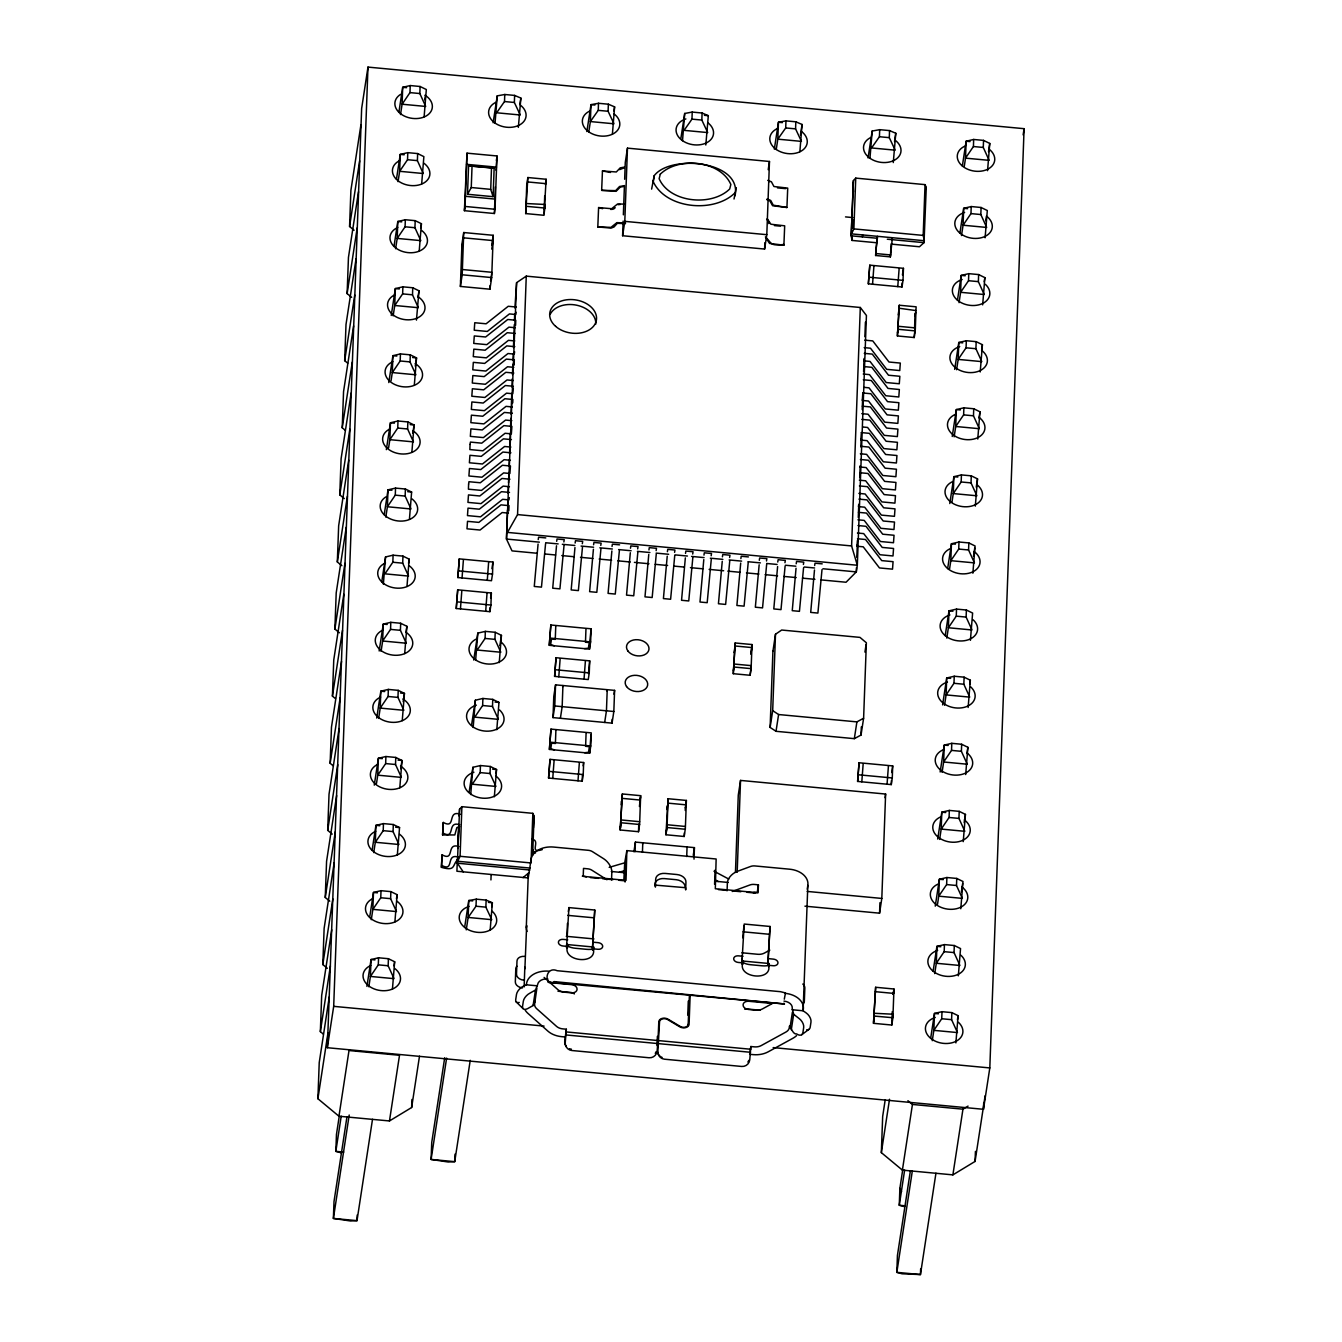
<?xml version="1.0" encoding="UTF-8"?>
<svg xmlns="http://www.w3.org/2000/svg" width="1342" height="1342" viewBox="0 0 1342 1342"><rect width="100%" height="100%" fill="white"/><g stroke="black" fill="none" stroke-linecap="round" stroke-linejoin="round"><path stroke-width="1.5" d="M527.087 931.465A20.415 14.343 2.1 0 1 526.349 928.664L526.651 925.544L524.89 968.807M784.298 999.169L785.473 992.929L780.49 991.688L557.182 970.719C544.919 965.401 542.906 987.595 556.209 981.74M524.135 986.957L524.823 967.129M335.45 698.628L332.43 696.129L333.755 659.979L343.804 594.288M339.392 632.787L334.879 629.046L336.205 592.879L346.253 527.205M341.841 565.703L337.328 561.946L338.654 525.796L348.702 460.121M344.29 498.603L339.778 494.863L341.103 458.712L351.151 393.021M345.246 430.279L342.227 427.779L343.552 391.612L353.6 325.938M347.695 363.179L344.676 360.679L346.001 324.529L356.049 258.855M351.638 297.337L347.125 293.596L348.45 257.446L358.499 191.755M354.087 230.254L349.574 226.496L350.899 190.346L360.948 124.672M419.492 1056.204L411.642 1107.519L389.465 1120.956L338.956 1116.225L317.903 1098.729L319.228 1062.579L329.276 996.888M323.355 1034.128L320.352 1031.629L321.677 995.479L331.726 929.805M327.314 968.303L322.801 964.546L324.127 928.396L334.175 862.705M329.763 901.203L325.25 897.462L326.576 861.312L336.624 795.621M332.212 834.12L327.7 830.362L329.025 794.212L339.073 728.538M333.151 765.779L330.149 763.279L331.474 727.129L341.522 661.438M327.347 1047.716L361.652 108.467L367.976 67.1L1024.097 128.681L989.809 1067.93L983.468 1109.297L327.347 1047.716L333.688 1006.349L367.976 67.1M357.207 1215.013L357.006 1220.65L350.463 1220.985L333.386 1218.435L334.007 1201.526L346.974 1116.729M406.978 586.404L409.176 559.161L402.952 556.108L393.089 555.185L385.557 556.947L383.359 584.189M368.832 986.789L370.409 976.439L378.31 964.848L378.561 957.785L388.425 958.708L394.649 961.761L392.451 989.004M371.281 919.689L372.858 909.356L380.759 897.748L381.011 890.685L390.874 891.625L397.098 894.661L394.9 921.92M373.73 852.606L375.307 842.273L383.208 830.664L383.46 823.602L393.323 824.525L399.547 827.578L397.349 854.82M376.498 783.443L377.756 775.173L385.657 763.581L385.909 756.519L395.773 757.442L401.996 760.495L399.799 787.737M378.629 718.423L380.205 708.09L388.106 696.481L388.358 689.419L398.222 690.358L404.445 693.395L402.248 720.637M381.078 651.34L382.655 641.006L390.556 629.398L390.807 622.336L400.671 623.258L406.894 626.311L404.697 653.554M402.952 556.108L402.701 563.17L408.555 576.07L384.953 573.839L392.837 562.248L393.089 555.185M385.808 517.106L387.402 506.756L395.286 495.148L395.538 488.102L405.401 489.025L411.625 492.061L409.427 519.32M388.576 447.943L389.851 439.673L397.735 428.064L397.987 421.002L407.851 421.925L414.074 424.978L411.877 452.22M391.025 380.86L392.3 372.573L400.184 360.981L400.436 353.919L410.3 354.842L416.523 357.895L414.326 385.137M393.156 315.823L394.749 305.49L402.634 293.881L402.885 286.836L412.749 287.758L418.972 290.795L416.456 320.117M395.605 248.74L397.198 238.406L405.083 226.798L405.334 219.736L415.198 220.658L421.422 223.711L419.224 250.954M398.054 181.656L399.648 171.306L407.532 159.715L407.783 152.653L417.647 153.575L423.871 156.628L421.673 183.871M400.503 114.556L402.097 104.223L409.981 92.615L410.233 85.552L420.096 86.492L426.32 89.528L424.122 116.788M395.538 488.102L388.006 489.847L387.402 506.756L411.004 508.97L405.15 496.087L405.401 489.025M397.987 421.002L390.455 422.764L389.851 439.673L413.453 441.887L407.599 428.987L407.851 421.925M400.436 353.919L392.904 355.68L392.3 372.573L415.903 374.787L410.048 361.904L410.3 354.842M402.885 286.836L395.353 288.58L394.749 305.49L418.352 307.704L412.497 294.821L412.749 287.758M405.334 219.736L397.802 221.497L397.198 238.406L420.801 240.621L414.946 227.721L415.198 220.658M407.783 152.653L400.251 154.414L399.648 171.306L423.25 173.521L417.396 160.637L417.647 153.575M410.233 85.552L402.701 87.314L402.097 104.223L425.699 106.437L419.845 93.537L420.096 86.492M378.561 957.785L371.029 959.547L370.409 976.439L394.028 978.654L388.157 965.77L388.425 958.708M381.011 890.685L373.479 892.447L372.858 909.356L396.477 911.57L390.623 898.67L390.874 891.625M383.46 823.602L375.928 825.364L375.307 842.273L398.926 844.487L393.072 831.587L393.323 824.525M385.909 756.519L378.377 758.28L377.756 775.173L401.375 777.387L395.521 764.504L395.773 757.442M388.358 689.419L380.826 691.18L380.205 708.09L403.825 710.304L397.97 697.404L398.222 690.358M390.807 622.336L383.275 624.097L382.655 641.006L406.274 643.221L400.419 630.321L400.671 623.258M411.642 1107.519L411.927 1099.484M460.39 286.433L461.933 244.177L463.728 232.535L493.235 235.303L491.692 277.576L489.914 289.201L460.39 286.433L462.185 274.791L463.728 232.535M464.399 210.694L466.999 153.156L496.976 155.957L495.03 209.268L465.053 206.45L464.399 210.694L494.393 213.512L494.98 208.966M465.053 206.45L466.999 153.156M458.075 859.165C451.801 865.003 456.263 871.595 441.417 867.335L442.088 854.82C455.173 861.967 445.796 842.105 458.981 846.601M459.719 826.773L456.85 827.595L454.821 834.942L442.592 834.942L443.279 822.445C456.347 829.591 446.97 809.729 460.155 814.208M441.417 867.335L442.088 854.82M442.592 834.942L443.279 822.445M467.519 194.271L468.559 165.838L491.507 167.75L494.141 168.236L493.101 196.67L467.519 194.271L471.26 187.528L472.048 165.922M456.246 608.513L457.706 589.826L491.357 592.996L490.92 605.041L489.897 611.667L456.246 608.513L457.706 589.826M457.84 577.546L459.3 558.876L492.95 562.03L492.514 574.074L491.491 580.717L457.84 577.546L459.3 558.876M457.37 859.065L456.917 871.243L527.842 877.903L527.993 873.843M457.807 846.886L458.561 826.588M457.924 848.446L459.031 824.693M532.657 855.005L534.066 816.121L532.841 813.336L461.9 806.676L459.585 809.125L457.387 863.208L463.342 872.048M530.09 868.073L457.689 861.262L460.088 856.297L461.9 806.676M455.005 1154.137L454.72 1161.652L448.194 1162.004L431.101 1159.438L431.721 1142.528L444.705 1057.731M493.101 196.67L490.719 189.356L491.507 167.75M489.914 289.201L490.048 285.678M518.347 127.389L520.864 98.083L514.623 95.416L504.76 94.494L497.245 95.869L495.047 123.112M494.342 796.779L496.54 769.52L490.316 766.483L480.453 765.544L472.921 767.305L470.723 794.548M496.792 729.679L498.989 702.436L492.766 699.383L482.902 698.461L475.37 700.222L473.172 727.465M499.241 662.596L501.438 635.353L495.215 632.3L485.351 631.377L477.819 633.122L475.622 660.381M494.393 213.512L495.366 186.857M490.316 766.483L490.048 773.529L495.919 786.429L472.3 784.214L480.184 772.606L480.453 765.544M492.766 699.383L492.497 706.446L498.368 719.346L474.749 717.131L482.634 705.523L482.902 698.461M495.215 632.3L494.946 639.362L500.818 652.246L477.198 650.031L485.083 638.44L485.351 631.377M514.623 95.416L514.372 102.478L520.243 114.993L496.641 112.778L504.508 101.539L504.76 94.494M466.244 929.855L468.14 917.442L476.007 906.219L476.276 899.174L486.123 900.096L492.363 902.763L490.165 930.006M489.897 611.667L490.048 607.658M476.276 899.174L468.761 900.549L468.14 917.442L491.759 919.673L485.871 907.158L486.123 900.096M490.937 879.933L491.138 874.649M507.528 509.91L506.471 539.048L512.007 550.891L536.901 553.24M507.679 505.749L507.913 499.509M508.132 493.269L508.366 487.029M508.517 482.852L508.903 472.451M509.121 466.211L509.356 459.97M509.574 453.713L510.346 432.912M510.564 426.655L510.866 418.335M511.034 414.175L511.788 393.357M512.007 387.117L512.325 378.796M512.476 374.636L512.845 364.219M512.996 360.059L513.231 353.818M513.466 347.578L514.288 324.68M514.439 320.52L514.674 314.263M514.909 308.023L516.603 282.659L526.265 276.133L860.306 307.486L866.429 315.487L857.32 565.25L856.297 571.893L846.047 582.243L821.153 579.912M516.603 282.659L506.471 539.048L539.383 542.151M508.819 510.782L509.004 505.632L500.985 504.877L478.859 522.39L467.519 521.333L466.982 528.815L480.05 530.04L502.176 512.527L508.45 513.114M512.745 402.902L512.879 399.48L504.86 398.725L482.734 416.238L471.394 415.181L470.857 422.663L483.925 423.887L506.051 406.358L512.325 406.945M513.298 387.989L512.812 393.743L506.538 393.156L484.395 410.669L471.344 409.444L471.881 401.963L483.204 403.036L505.347 385.523L513.365 386.261M514.137 365.007L514.322 359.857L506.32 359.102L484.177 376.616L472.837 375.559L472.3 383.04L485.368 384.265L507.511 366.752L513.785 367.339M515.58 325.385L515.764 320.235L507.762 319.48L485.619 336.993L474.296 335.936L473.743 343.418L486.81 344.642L508.953 327.129L515.227 327.716M526.836 184.844L527.842 177.53L546.144 179.258L543.996 215.29L525.695 213.579L526.735 184.743M525.695 213.579L527.842 177.53M860.306 307.486L851.6 545.942L857.32 565.25L507.477 532.405L517.559 514.59L526.265 276.133M544.198 209.721L544.701 195.966M545.993 180.952L545.892 183.653L527.591 181.942M526.282 927.523L528.127 878.674L531.08 859.366A20.415 14.343 2.1 0 1 553.541 847.054L588.35 850.308A7.431 5.217 2.1 0 1 592.443 851.65L603.732 858.779A11.139 6.106 51.8 0 1 611.835 872.015L611.549 879.933M532.841 813.336L531.046 862.956L460.088 856.297M532.422 855.173L532.841 849.721M532.975 839.79L533.26 831.889M533.411 827.947L534.066 816.121M535.039 1001.35L533.093 1005.544L527.574 1008.664A7.431 3.741 -45.4 0 1 522.558 1006.332L523.346 1001.166A7.431 3.741 -45.4 0 1 529.939 993.147L535.475 990.027L537.622 984.542A9.277 6.525 2.1 0 1 547.821 978.955M549.264 645.317L550.841 625.003L591.117 628.794L590.631 641.895L589.524 649.109L549.264 645.317L550.841 625.003M548.559 778.041L550.002 759.354L583.669 762.524L583.216 774.569L582.21 781.195L548.559 778.041L550.002 759.354M549.398 749.423L550.975 729.109L591.252 732.883L590.765 745.984L589.658 753.197L549.398 749.423L550.975 729.109M553.005 717.601L553.776 696.464L555.554 684.839L614.602 690.375L613.831 711.495L612.053 723.137L553.005 717.601L554.783 705.959L555.554 684.839M554.598 676.385L556.041 657.714L589.708 660.868L589.255 672.912L588.249 679.555L554.598 676.385L556.041 657.714M566.71 943.543L566.559 947.569L568.924 907.595L594.758 910.027L592.392 950.002M567.012 935.491L567.448 923.413M588.786 131.902L590.363 121.568L598.247 110.346L598.498 103.284L608.362 104.206L614.602 106.874L612.405 134.133M536.884 988.131L534.653 1003.85A9.277 6.525 2.1 0 0 536.666 1008.681L556.544 1026.378A9.277 6.525 2.1 0 0 562.784 1028.878L566.341 1029.213L565.25 1042.482A7.431 7.364 -20.8 0 0 571.893 1050.518L649.008 1057.748A7.431 7.364 -20.8 0 0 657.127 1051.105L658.217 1037.97M625.439 223.678L617.354 223.309L613.982 226.999L611.147 228.09L597.811 226.949L598.599 207.574L611.65 208.715L617.588 203.967L624.282 204.118M623.443 186.538L620.239 187.092L616.095 191.319L601.652 190.346L602.457 170.971L616.313 171.977L620.222 167.851L624.231 167.146M582.21 781.195L582.428 775.173M598.498 103.284L590.983 104.659L590.363 121.568L613.982 123.783L608.094 111.269L608.362 104.206M588.467 673.533L589.708 660.868M589.524 649.109L589.658 645.368M589.809 641.61L591.117 628.794M589.658 753.197L590.966 734.695M592.476 947.989L594.758 910.027M624.667 179.258L625.271 162.516L627.469 148.14L769.469 161.476L766.802 234.682L764.605 249.058L622.604 235.739L623.141 221.095M623.359 214.821L624.433 185.531M622.604 235.739L624.802 221.363L627.469 148.14M612.053 723.137L612.187 719.295M620.189 829.993L622.352 793.961L640.654 795.672L639.597 824.491L638.507 831.705L620.189 829.993L622.352 793.961M621.346 801.275L621.111 804.764M623.845 880.302L624.701 862.822L626.848 850.61L716.142 858.997L715.32 888.739L758.129 892.749L758.415 884.831L754.238 884.445A7.431 5.217 2.1 0 0 749.876 884.982L732.195 891.491M625.053 882.013L625.775 861.832M635.051 851.684L635.403 842.088L694.435 847.624L694.015 859.148M638.507 831.705L638.775 824.173M640.654 795.672L639.413 806.492M642.432 852.371L642.784 842.776L642.583 844.068M705.808 144.986L708.324 115.68L702.084 113.013L692.22 112.074L684.705 113.466L682.508 140.709M657.043 1045.586L657.379 1036.343M657.781 1045.67L658.805 1021.866A5.938 4.211 8.7 0 1 662.109 1018.41A5.938 4.211 8.7 0 1 668.182 1019.249L680.142 1026.378A5.2 3.691 8.7 0 0 685.477 1027.1A5.2 3.691 8.7 0 0 688.345 1024.097M665.917 834.758L668.081 798.725L686.383 800.436L685.326 829.255L667.024 827.544L665.917 834.758L684.219 836.485L685.242 829.171M702.084 113.013L701.832 120.059L707.72 132.573L684.101 130.359L691.969 119.136L692.22 112.074M667.058 806.039L666.84 809.545M667.024 827.544L668.081 798.725M684.219 836.485L684.353 832.879M685.276 807.649L685.259 810.451M686.718 856.532L687.054 846.936M687.775 1015.173L688.278 1001.115M688.144 1025.288L689.419 994.925M690.157 994.992L689.083 1024.164A5.938 4.211 8.7 0 1 685.796 1027.603A5.938 4.211 8.7 0 1 679.706 1026.781L667.746 1019.635A5.2 3.691 8.7 0 0 662.428 1018.913A5.2 3.691 8.7 0 0 659.543 1021.933L657.865 1051.172A7.431 7.364 -20.8 0 0 664.508 1059.207L741.64 1066.454A7.431 7.364 -20.8 0 0 749.759 1059.811L750.849 1046.525L754.405 1046.861A9.277 6.525 2.1 0 0 761.216 1045.586L785.875 1032.065A9.277 6.525 2.1 0 0 789.281 1027.754C789.247 1021.346 792.099 1035.034 796.561 1033.91A7.431 4.294 53.3 0 0 802.902 1032.652L803.69 1027.469A7.431 4.294 53.3 0 0 798.926 1018.393L793.659 1014.267L792.233 1008.446A9.277 6.525 2.1 0 0 783.996 1001.115M714.581 884.294L715.101 870.086M733.286 673.701L735.181 642.969L752.006 644.546L751.117 668.635L750.111 675.278L733.286 673.701L735.181 642.969M727.079 890.786L727.381 882.851A11.139 6.844 -37.7 0 1 737.412 871.327L750.547 866.479A7.431 5.217 2.1 0 1 754.925 865.942L789.717 869.213A20.415 14.343 2.1 0 1 807.834 885.334L803.103 1010.778L806.223 1012.958A7.431 4.294 53.3 0 1 810.987 1022.034L810.199 1027.217A7.431 4.294 53.3 0 1 806.727 1029.733M735.45 872.417L738.268 795.169L740.532 780.423L885.619 794.045L881.811 898.435L879.564 913.181L804.932 906.169M737.177 872.283L740.532 780.423M764.605 249.058L764.823 242.785M750.111 675.278L751.235 665.632L734.409 664.055L733.386 670.681M742.076 957.987L741.841 964.026L744.206 924.051L770.04 926.466L767.976 964.512M742.797 937.84L743.921 925.98M776.246 149.499L777.823 139.165L785.707 127.943L785.959 120.881L795.823 121.803L802.063 124.471L799.866 151.713M765.997 238.037L769.587 243.456L783.896 245.183L784.684 225.808L770.895 224.231L767.305 218.813M766.919 199.74L769.872 200.881L772.623 205.745L786.932 207.49L787.72 188.098L773.948 186.521L771.398 181.774L767.708 180.365M772.908 651.373L775.491 634.246L781.681 630.035L859.954 637.383L866.362 642.768L863.611 718.255L861.027 735.047L854.334 738.654L776.028 731.306L770.123 727.431L772.925 651.021M770.123 727.431L772.69 710.639L775.491 634.246M785.959 120.881L778.444 122.256L777.823 139.165L801.442 141.38L795.571 128.866L795.823 121.803M767.758 964.445L770.04 926.466M890.87 244.076L919.455 246.76L924.017 242.65L926.265 187.41L925.041 184.626L855.743 178.117L853.428 180.566L851.18 235.823L852.069 240.436L876.561 242.734M853.428 180.566L851.18 235.823L877.081 238.255L877.383 236.309M852.069 240.436L852.22 236.276M852.522 227.972L852.824 219.669M887.297 239.212L924.017 242.65L924.319 240.721L851.482 233.877L853.881 228.895L855.743 178.117M893.269 162.583L895.785 133.261L889.545 130.593L879.698 129.671L872.183 131.046L869.968 158.306M856.448 567.716L856.297 571.893L822.931 568.756M856.833 557.316L857.286 544.835M857.437 540.457L856.951 546.228L863.225 546.815L879.463 567.934L892.531 569.159L893.067 561.677L881.744 560.62L865.506 539.501L857.504 538.746M858.276 517.492L858.662 507.36M859.719 477.869L860.172 465.741M860.859 447.003L861.161 438.683M862.218 409.612L862.604 399.128M863.594 371.717L864.047 359.589M864.885 336.691L865.422 322.13M868.341 283.833L869.801 265.162L903.451 268.316L903.015 280.361L901.992 286.987L868.341 283.833L869.801 265.162M889.545 130.593L889.293 137.656L895.181 150.17L871.562 147.956L879.429 136.733L879.698 129.671M892.346 238.054L890.383 256.876L875.621 255.5L876.93 239.899M875.621 255.5L876.108 248.656M857.605 781.43L859.065 762.759L892.715 765.913L892.279 777.957L891.273 784.6L857.605 781.43L859.065 762.759M861.027 735.047L861.329 726.878M890.383 256.876L891.071 245.368M897.395 335.953L899.291 305.238L916.116 306.815L915.244 330.904L914.221 337.547L897.395 335.953L899.291 305.238M873.491 1023.325L875.638 987.276L893.957 989.004L892.9 1017.823L891.793 1025.036L873.491 1023.325L875.638 987.276M901.992 286.987L902.143 282.977M879.564 913.181L879.933 902.73M891.273 784.6L891.407 780.574M985.129 1095.743L975.064 1161.434L952.887 1174.871L902.394 1170.123L881.342 1152.627L882.667 1116.477L885.166 1100.054M914.221 337.547L914.338 334.527M914.556 328.505L915.11 313.458M891.793 1025.036L892.279 1011.6M924.319 240.721L923.195 235.404L925.041 184.626M902.73 1169.738L899.878 1188.358L899.274 1205.25L904.542 1206.71M920.646 1268.928L920.444 1274.564L902.092 1273.793L896.825 1272.35L897.429 1255.441L910.413 1170.643M932.271 1040.687L933.847 1030.354L941.732 1018.746L942 1011.683L951.864 1012.623L958.087 1015.659L955.89 1042.902M934.72 973.604L936.297 963.271L944.181 951.663L944.449 944.6L954.313 945.523L960.537 948.576L958.339 975.819M937.488 904.441L938.746 896.171L946.63 884.579L946.898 877.517L956.762 878.44L962.986 881.493L960.788 908.735M939.618 839.421L941.195 829.088L949.079 817.479L949.348 810.417L959.211 811.356L965.435 814.393L963.237 841.635M942.067 772.338L943.644 761.988L951.528 750.396L951.797 743.334L961.66 744.256L967.884 747.309L965.686 774.552M944.516 705.255L946.093 694.904L953.977 683.296L954.246 676.251L964.11 677.173L970.333 680.226L968.136 707.469M946.798 638.087L948.375 627.754L956.276 616.146L956.527 609.1L966.391 610.023L972.614 613.059L970.417 640.319M949.566 568.941L950.824 560.671L958.725 549.063L958.976 542L968.84 542.923L975.064 545.976L972.866 573.219M952.015 501.841L953.273 493.571L961.174 481.979L961.426 474.917L971.289 475.84L977.513 478.893L975.315 506.135M954.145 436.821L955.722 426.488L963.623 414.879L963.875 407.817L973.738 408.756L979.962 411.793L977.764 439.052M956.594 369.738L958.171 359.404L966.072 347.796L966.324 340.734L976.188 341.656L982.411 344.709L980.214 371.952M959.044 302.655L960.62 292.304L968.521 280.713L968.773 273.651L978.637 274.573L984.86 277.626L982.663 304.869M961.493 235.555L963.07 225.221L970.971 213.613L971.222 206.551L981.086 207.49L987.309 210.526L985.112 237.769M964.261 166.408L965.519 158.138L973.42 146.53L973.671 139.467L983.535 140.39L989.759 143.443L987.561 170.686M956.527 609.1L948.995 610.845L948.375 627.754L971.994 629.968L966.123 617.085L966.391 610.023M958.976 542L951.444 543.762L950.824 560.671L974.443 562.885L968.572 549.985L968.84 542.923M961.426 474.917L953.894 476.678L953.273 493.571L976.892 495.785L971.021 482.902L971.289 475.84M963.875 407.817L956.343 409.578L955.722 426.488L979.341 428.702L973.47 415.802L973.738 408.756M966.324 340.734L958.792 342.495L958.171 359.404L981.79 361.619L975.919 348.719L976.188 341.656M968.773 273.651L961.241 275.412L960.62 292.304L984.24 294.519L978.368 281.635L978.637 274.573M971.222 206.551L963.69 208.312L963.07 225.221L986.689 227.435L980.834 214.535L981.086 207.49M973.671 139.467L966.139 141.229L965.519 158.138L989.138 160.352L983.283 147.452L983.535 140.39M942 1011.683L934.468 1013.445L933.847 1030.354L957.467 1032.568L951.595 1019.668L951.864 1012.623M944.449 944.6L936.917 946.362L936.297 963.271L959.916 965.485L954.045 952.585L954.313 945.523M946.898 877.517L939.366 879.262L938.746 896.171L962.365 898.385L956.494 885.502L956.762 878.44M949.348 810.417L941.816 812.178L941.195 829.088L964.814 831.302L958.943 818.402L959.211 811.356M951.797 743.334L944.265 745.095L943.644 761.988L967.263 764.219L961.392 751.319L961.66 744.256M954.246 676.251L946.714 677.995L946.093 694.904L969.712 697.119L963.841 684.235L964.11 677.173M975.064 1161.434L975.433 1151.386M983.468 1109.297L983.703 1103.023M876.108 248.555L877.584 236.662M566.341 1029.213L564.73 1041.14A7.431 7.364 -20.8 0 0 566.374 1046.525M538.075 544.064L534.267 586.454L541.463 587.142L545.573 543.644M556.511 545.791L552.719 588.199L559.916 588.87L564.026 545.389M574.963 547.519L571.172 589.926L578.368 590.597L582.478 547.117M593.416 549.264L589.624 591.654L596.821 592.325L600.931 548.844M611.868 550.992L608.077 593.382L615.273 594.07L619.383 550.572M630.321 552.719L626.529 595.127L633.726 595.798L637.836 552.3M648.773 554.447L644.982 596.855L652.162 597.525L656.272 554.045M667.226 556.175L663.418 598.582L670.614 599.253L674.724 555.773M685.343 557.886L681.551 600.277L688.748 600.964L692.841 557.467M703.795 559.614L699.987 602.021L707.184 602.692L711.294 559.211M722.248 561.342L718.44 603.749L725.636 604.42L729.746 560.939M740.7 563.07L736.892 605.477L744.089 606.148L748.199 562.667M759.153 564.814L755.345 607.205L762.541 607.892L766.651 564.395M777.605 566.542L773.797 608.933L780.994 609.62L785.104 566.123M796.041 568.27L792.25 610.677L799.446 611.348L803.556 567.867M814.493 569.998L810.702 612.405L817.899 613.076L822.009 569.595M567.448 947.905L567.817 944.617L593.65 947.049L593.768 948.039A7.431 1.963 6.3 0 1 586.605 949.331L575.533 948.291A7.431 1.963 6.3 0 1 567.934 945.607L567.817 944.617M593.281 950.337L593.65 947.049M742.747 964.361L743.099 961.073L768.932 963.489L769.05 964.479A7.431 1.963 6.3 0 1 761.887 965.787L750.832 964.747A7.431 1.963 6.3 0 1 743.216 962.063L743.099 961.073M768.563 966.777L768.932 963.489M349.574 226.496L359.639 160.822M347.125 293.596L357.19 227.905M344.676 360.679L354.741 295.005M342.227 427.779L352.292 362.088M339.778 494.863L349.843 429.172M398.91 112.141L402.701 87.314L406.643 87.683M337.328 561.946L347.393 496.272M396.46 179.224L400.251 154.414L404.194 154.783M334.879 629.046L344.928 563.355M394.011 246.324L397.802 221.497L401.744 221.866M332.43 696.129L342.478 630.438M391.243 315.471L395.353 288.58L399.295 288.949M424.743 99.878L425.38 95.735M330.149 763.279L340.197 697.605M388.794 382.571L392.904 355.68L396.846 356.049M327.7 830.362L337.748 764.688M386.345 449.654L390.455 422.764L394.397 423.133M420.801 227.855L421.422 223.711M325.25 897.462L335.299 831.772M384.215 514.674L388.006 489.847L391.948 490.216M418.033 297.001L418.972 290.795M322.801 964.546L332.85 898.872M381.765 581.757L385.557 556.947M415.265 366.165L416.523 357.895L412.598 357.526M320.352 1031.629L330.4 965.955M379.165 650.987L383.275 624.097L387.217 624.466M412.816 433.248L414.074 424.978L410.149 424.609M317.903 1098.729L327.951 1033.038M376.716 718.071L380.826 691.18L384.768 691.549M466.53 164.328L496.506 167.129M374.267 785.154L378.377 758.28L382.319 758.649M408.538 563.288L409.176 559.161M465.355 196.301L495.349 199.119M464.533 209.268L465.003 206.165M461.749 249.461L463.527 237.819L493.051 240.587L491.742 249.126M372.137 850.174L375.928 825.364L379.87 825.733M405.938 632.518L406.894 626.311M460.591 281.149L462.369 269.524L491.893 272.292M338.956 1116.225L349.004 1050.534L399.513 1055.282L389.465 1120.956M339.308 1115.823L336.456 1134.443L335.835 1151.352L341.103 1152.795M369.687 917.274L373.479 892.447L377.421 892.816M403.187 701.665L404.445 693.395L400.503 693.026M341.22 1116.192L335.835 1151.352L343.703 1152.09M493.135 122.759L497.245 95.869M366.92 986.42L371.029 959.547L374.972 959.916M400.738 768.765L401.996 760.495L398.054 760.126M349.205 1115.017L333.386 1218.435L357.006 1220.65L372.506 1119.312M496.976 155.957L496.037 170.233M496.389 160.386L496.875 157.282M491.759 244.999L493.235 235.303M490.585 280.814L491.692 273.583M396.46 898.804L397.098 894.661M519.924 104.29L520.864 98.083M394.011 965.888L394.649 961.761M463.393 560.017L462.051 577.949M461.799 590.966L460.457 608.899M526.802 203.565L545.221 204.47L544.147 213.596M516.066 312.183L515.714 314.514L509.44 313.911L487.297 331.44L474.229 330.216L474.766 322.734L486.106 323.791L508.249 306.278L516.251 307.033M514.623 351.805L514.254 354.12L507.981 353.533L485.854 371.063L472.787 369.822L473.323 362.357L484.663 363.414L506.79 345.9L514.808 346.655M545.422 184.693L546.144 179.258M473.709 660.012L477.819 633.122M488.622 562.382L487.28 580.314M487.029 593.332L485.687 611.281M491.927 568.673L492.95 562.03M490.602 597.962L491.357 592.996M471.579 725.032L475.37 700.222M459.585 809.125L459.115 816.053L459.417 814.124M509.289 497.58L508.937 499.895L502.663 499.308L480.52 516.821L467.469 515.596L468.006 508.132L479.329 509.188L501.472 491.675L509.49 492.43M457.84 857.068L457.387 863.208L529.805 870.002M469.13 792.132L472.921 767.305M499.861 645.687L501.438 635.353M464.634 927.439L468.761 900.549L472.686 900.918M586.873 131.55L590.983 104.659L594.925 105.028M446.618 1058.1L431.101 1159.438L454.72 1161.652L470.237 1060.314M495.903 773.663L496.54 769.52L492.598 769.151M538.226 539.568L538.595 537.236L545.775 537.924M602.457 170.971L610.476 172.464M598.599 207.574L602.558 208.664M491.742 906.89L492.363 902.763L488.438 902.394M601.652 190.346L615.643 190.631L619.551 186.504L623.56 185.8M613.965 111.017L614.602 106.874M597.811 226.949L610.962 227.368L616.901 222.638L625.54 222.957M556.678 541.296L557.031 538.981L564.227 539.652L563.875 541.983M555.756 626.278L555.269 639.379L551.495 639.027L550.639 644.646L554.296 645.804M575.131 543.04L575.483 540.709L582.68 541.38L582.327 543.711M560.134 658.838L558.792 676.787M555.89 730.383L555.403 743.485L551.629 743.133L550.774 748.735L554.431 749.893M562.734 686.819L562.935 685.527L562.164 706.647L560.386 718.289M554.095 760.495L552.753 778.427M519.253 1002.457A7.431 3.741 -45.4 0 1 515.714 999.572L516.502 994.405A7.431 3.741 -45.4 0 1 523.095 986.387L526.349 984.81L526.55 983.501A20.415 14.343 2.1 0 1 549.012 971.189M593.583 544.768L593.936 542.436L601.132 543.107L600.78 545.439M651.625 189.121L654.208 175.701C670.312 154.095 742.579 160.738 735.03 195.815M653.269 181.841L654.208 175.701M585.951 629.113L585.481 642.214L589.255 642.566L588.4 648.186L584.491 648.639M585.38 661.22L584.038 679.153M533.093 1005.544L535.475 990.027M612.036 546.496L612.388 544.164L619.585 544.852M579.341 762.86L577.999 780.809M586.085 733.218L585.615 746.32L589.39 746.672L588.534 752.275L584.626 752.728M583.149 765.829L583.669 762.524M680.914 138.276L684.705 113.466M568.337 911.47L568.924 907.595M607.02 690.979L607.221 689.687L606.45 710.807L604.672 722.449M630.488 548.224L630.841 545.909L638.037 546.58L637.685 548.912M613.999 694.25L614.602 690.375M648.941 549.968L649.293 547.637L656.49 548.308L656.137 550.639M622.101 798.356L640.402 800.084M620.323 826.387L620.356 828.282L621.212 822.68M621.312 819.979L639.614 821.69M667.393 551.696L667.746 549.364L674.942 550.035L674.59 552.367M639.648 802.986L640.503 797.366M633.91 851.784L635.403 842.088M734.024 199.002L736.272 187.628M685.51 553.39L685.863 551.059L693.059 551.747L692.707 554.061M703.963 555.118L704.315 552.803L711.512 553.474L711.159 555.806M667.83 803.12L686.131 804.848M666.051 831.151L666.068 833.063L666.94 827.444M667.024 824.743L685.343 826.454M768.211 169.679L769.469 161.476M774.334 149.147L778.444 122.256L782.386 122.625M722.415 556.863L722.768 554.531L729.964 555.202L729.612 557.534M685.359 807.75L686.383 800.436M786.932 207.49L773.26 205.175L770.711 200.444L767.037 199.019M800.486 134.821L802.063 124.471M783.896 245.183L783.996 244.462C769.1 246.19 772.204 243.053 765.376 236.98M693.26 855.374L694.435 847.624M740.868 558.591L741.22 556.259L748.417 556.93M734.057 652.615L735.064 645.988L751.889 647.565L750.883 654.191L752.006 644.546M759.304 560.319L759.673 557.987L766.869 558.658L766.5 560.99M777.756 562.046L778.125 559.715L785.322 560.402L784.953 562.717M796.209 563.774L796.561 561.459L803.757 562.13L803.405 564.462M776.028 731.306L778.595 714.531L772.69 710.639M868.056 157.937L872.183 131.046M758.415 884.831L757.223 892.581L755.378 892.413A3.707 2.6 2.1 0 0 753.197 892.682M862.319 236.863L862.621 234.917M814.661 565.519L815.013 563.187L822.21 563.858M750.849 1046.525L749.658 1054.292L753.214 1054.627A20.415 14.343 2.1 0 0 768.211 1051.809L792.87 1038.289A20.415 14.343 2.1 0 0 796.544 1035.638M873.894 266.286L872.552 284.236M894.527 141.547L895.785 133.261M864.08 358.499L863.728 360.83L870.002 361.417L886.223 382.537L899.291 383.762L899.845 376.28L888.505 375.223L872.283 354.103L864.265 353.349M858.763 504.273L858.41 506.605L864.684 507.192L880.906 528.312L893.973 529.536L894.51 522.055L883.187 520.998L866.966 499.878L858.947 499.123M899.123 268.652L897.781 286.601M807.247 889.209L807.834 885.334M902.428 274.942L903.451 268.316M898.167 314.884L899.19 308.241L915.898 310.572M790.035 1027.637L792.417 1012.12M897.513 332.95L898.519 326.307L915.345 327.901L914.456 333.789M791.294 1029.784L793.659 1014.267M925.963 189.339L926.265 187.41M914.992 316.46L915.63 312.283M864.936 652.095L866.076 644.63M854.334 738.654L856.901 721.879L863.611 718.255M863.158 763.9L861.816 781.832M962.348 166.039L966.139 141.229L970.081 141.598M959.899 233.139L963.69 208.312L967.632 208.681M957.45 300.222L961.241 275.412L965.183 275.781M888.404 766.265L887.062 784.198M885.066 797.735L885.619 794.045M891.709 772.556L892.715 765.913M954.682 369.385L958.792 342.495L962.734 342.864M988.5 151.713L989.759 143.443M952.233 436.469L956.343 409.578L960.285 409.947M985.733 220.876L986.353 216.733M949.784 503.552L953.894 476.678L957.836 477.047M875.387 991.688L893.688 993.399L893.789 990.698L893.218 994.439M984.223 281.753L984.86 277.626M874.598 1013.294L893.034 1014.216L892.799 1017.722L874.598 1016.095M873.642 1021.614L874.498 1016.011M947.653 568.589L951.444 543.762L955.387 544.131M981.774 348.853L982.411 344.709M945.204 635.672L948.995 610.845L952.937 611.214M979.006 417.999L979.962 411.793M1023.141 134.888L1024.097 128.681M893.118 994.405L893.957 989.004M942.604 704.885L946.714 677.995L950.656 678.364M976.255 487.163L977.513 478.893M881.342 1152.627L889.511 1099.266M940.155 771.986L944.265 745.095L948.207 745.464M973.487 556.326L974.745 548.039M937.706 839.069L941.816 812.178L945.758 812.547M935.257 906.152L939.366 879.262L943.309 879.631M969.696 684.353L970.333 680.226M902.394 1170.123L912.443 1104.449L907.93 1100.692M933.126 971.172L936.917 946.362L940.859 946.731M966.928 753.516L967.884 747.309M904.642 1170.09L899.274 1205.25L905.179 1205.804M930.677 1038.272L934.468 1013.445L938.41 1013.814M964.16 822.663L965.435 814.393M912.325 1170.996L896.825 1272.35L920.444 1274.564L935.944 1173.21M961.392 891.826L962.667 883.556M957.45 1019.803L958.087 1015.659M952.887 1174.871L962.952 1109.18L968.068 1106.093M655.164 885.099L685.561 887.699L685.661 889.931L685.947 881.996A9.277 6.593 8.7 0 0 676.955 874.531L665.146 873.424A9.277 6.593 8.7 0 0 655.684 879.161L655.399 887.079L655.299 884.864M619.585 169.629L624.131 167.867M615.206 207.691L613.881 208.882M734.963 192.862C713.978 213.563 665.162 209.016 652.883 180.935M523.061 877.651L528.933 872.686M801.761 1034.699L809.058 1029.28M769.805 950.119L764.537 953.005A9.277 6.525 2.1 0 1 757.727 954.279L741.891 952.786M773.126 1003.078L762.558 1008.865A9.277 6.525 2.1 0 1 755.747 1010.14L748.5 1009.469A5.569 3.959 8.7 0 1 743.116 1004.99L743.116 1004.722A5.569 3.959 8.7 0 1 748.802 1001.283L771.751 1003.43M609.184 867.368L624.701 862.822M619.316 872.233L624.416 870.757M618.041 204.655L620.272 204.47M612.908 209.251L610.677 209.436M459.769 824.776C446.467 820.398 456.012 840.142 442.894 833.013M458.595 857.169C445.208 852.841 454.871 872.501 441.703 865.389M704.399 115.311L708.324 115.68M409.981 92.615L419.845 93.537M504.508 101.539L514.372 102.478M598.247 110.346L608.094 111.269M691.969 119.136L701.832 120.059M785.707 127.943L795.571 128.866M879.429 136.733L889.293 137.656M973.42 146.53L983.283 147.452M777.454 187.88L785.59 188.635M407.532 159.715L417.396 160.637M468.559 165.838L494.141 168.236M970.971 213.613L980.834 214.535M845.527 216.901L852.891 217.589M471.26 187.528L490.719 189.356M853.881 228.895L923.195 235.404M774.418 225.59L780.507 226.161M526.785 206.366L545.104 208.077M624.802 221.363L766.802 234.682M875.923 253.554L890.685 254.946M405.083 226.798L414.946 227.721M968.521 280.713L978.368 281.635M869.348 277.207L903.015 280.361M462.185 274.791L491.692 277.576M898.419 329.327L915.244 330.904M402.634 293.881L412.497 294.821M966.072 347.796L975.919 348.719M864.751 340.147L872.753 340.902L888.991 362.021L900.314 363.078L899.777 370.56L886.71 369.335L870.488 348.215L864.214 347.628M515.294 333.437L507.276 332.699L485.133 350.212L473.81 349.138L473.273 356.62L486.324 357.844L508.467 340.331L514.741 340.918M863.795 366.567L871.797 367.305L888.018 388.425L899.358 389.499L898.804 396.98L885.754 395.739L869.515 374.636L863.242 374.032M863.309 379.769L871.31 380.524L887.548 401.644L898.872 402.701L898.335 410.182L885.267 408.958L869.029 387.838L864.332 387.385M400.184 360.981L410.048 361.904M963.623 414.879L973.47 415.802M513.835 373.059L505.833 372.304L483.69 389.834L472.367 388.761L471.814 396.242L484.881 397.467L507.024 379.954L513.298 380.541M862.336 406.173L870.354 406.928L886.576 428.048L897.915 429.121L897.362 436.586L884.294 435.362L868.073 414.242L861.799 413.655M861.866 419.392L869.868 420.147L886.106 441.25L897.429 442.323L896.875 449.805L883.824 448.58L867.586 427.461L862.889 427.008M512.376 413.185L504.374 412.43L482.231 429.943L470.891 428.886L470.354 436.368L483.422 437.593L505.565 420.08L511.839 420.667M860.876 446.299L868.878 447.054L885.116 468.173L896.439 469.23L895.902 476.712L882.835 475.487L866.613 454.368L860.339 453.781M860.39 459.501L868.408 460.256L884.63 481.375L895.953 482.449L895.416 489.914L882.348 488.689L866.127 467.57L859.853 466.982M397.735 428.064L407.599 428.987M511.419 439.589L503.401 438.851L481.258 456.364L469.935 455.307L469.398 462.772L482.449 463.997L504.592 446.483L510.866 447.071M961.174 481.979L971.021 482.902M859.92 472.72L867.922 473.474L884.143 494.577L895.483 495.651L894.929 503.133L881.879 501.908L865.64 480.788L859.366 480.201M510.933 452.808L502.915 452.053L480.772 469.566L469.448 468.509L468.912 475.991L481.963 477.215L504.106 459.685L510.379 460.289M859.434 485.921L867.435 486.676L883.673 507.796L894.997 508.853L894.46 516.335L881.392 515.11L865.154 493.99L858.88 493.403M509.96 479.211L501.958 478.457L479.815 495.986L468.492 494.913L467.939 502.394L481.006 503.619L503.149 486.106L509.423 486.693M858.461 512.342L866.479 513.08L882.701 534.2L894.04 535.273L893.487 542.738L880.419 541.514L864.198 520.394L857.924 519.807M857.991 525.544L865.993 526.299L882.214 547.419L893.554 548.475L893 555.957L879.949 554.732L863.711 533.613L857.437 533.026M407.7 491.692L411.625 492.061M395.286 495.148L405.15 496.087M958.725 549.063L968.572 549.985M517.559 514.59L851.6 545.942M545.64 542.738L558.155 543.913M562.315 544.298L574.829 545.473M581.086 546.06L593.6 547.234M599.84 547.821L612.355 548.995M618.612 549.583L631.126 550.757M637.383 551.344L649.88 552.518M656.137 553.105L668.652 554.28M674.909 554.867L687.423 556.041M691.583 556.427L704.097 557.601M710.354 558.188L722.868 559.362M729.109 559.95L741.623 561.124M747.88 561.711L760.394 562.885M766.651 563.472L777.068 564.445M785.405 565.234L795.84 566.207M804.177 566.995L814.594 567.968M545.204 554.011L555.571 554.984M561.795 555.571L574.259 556.745M580.482 557.316L592.929 558.49M599.153 559.077L611.6 560.235M617.823 560.822L630.27 561.996M634.414 562.382L648.941 563.741M655.164 564.328L667.611 565.502M673.835 566.089L684.219 567.062M690.442 567.649L702.889 568.807M709.113 569.394L723.64 570.753M727.783 571.138L740.23 572.313M746.454 572.9L758.901 574.074M765.125 574.644L777.572 575.819M783.795 576.406L796.242 577.58M802.466 578.15L814.929 579.325M392.837 562.248L402.701 563.17M956.276 616.146L966.123 617.085M458.847 570.92L492.514 574.074M457.253 601.87L490.92 605.041M550.371 638.104L590.631 641.895M390.556 629.398L400.419 630.321M485.083 638.44L494.946 639.362M953.977 683.296L963.841 684.235M734.292 667.058L751.117 668.635M555.605 669.759L589.255 672.912M778.595 714.531L856.901 721.879M554.783 705.959L613.831 711.495M495.047 702.067L498.989 702.436M388.106 696.481L397.97 697.404M482.634 705.523L492.497 706.446M951.528 750.396L961.392 751.319M550.505 742.21L590.765 745.984M858.628 774.804L892.279 777.957M549.566 771.398L583.216 774.569M385.657 763.581L395.521 764.504M480.184 772.606L490.048 773.529M949.079 817.479L958.943 818.402M621.296 822.78L639.597 824.491M395.605 827.209L399.547 827.578M383.208 830.664L393.072 831.587M946.63 884.579L956.494 885.502M542.269 849.62C527.859 854.25 541.732 840.176 531.7 839.236M611.315 871.495L624.114 872.686M715.018 881.224L728.22 882.466M807.196 891.423L881.811 898.435M582.311 876.175L584.156 876.343A3.707 2.6 2.1 0 1 586.202 877.014M590.43 877.601L598.582 878.356M602.659 878.742L612.858 879.698M618.964 880.268L625.087 880.838M718.456 889.612L726.609 890.367M732.732 890.954L740.885 891.709M747.008 892.279L755.16 893.051M476.007 906.219L485.871 907.158M380.759 897.748L390.623 898.67M567.733 915.361L593.567 917.777M743.032 931.801L768.849 934.233M944.181 951.663L954.045 952.585M566.257 936.313L593.952 938.914M567.75 939.819L563.137 939.383A4.647 3.288 8.7 0 0 558.406 942.252A4.647 3.288 8.7 0 0 562.902 945.993L567.515 946.429C562.181 961.577 597.24 965.267 593.349 948.844L597.962 949.28A4.647 3.288 8.7 0 0 602.692 946.412A4.647 3.288 8.7 0 0 598.197 942.671L593.583 942.252M743.032 956.276L738.419 955.839A4.647 3.288 8.7 0 0 733.688 958.708A4.647 3.288 8.7 0 0 738.184 962.432L742.797 962.868C737.463 978.016 772.522 981.723 768.63 965.301L773.244 965.737A4.647 3.288 8.7 0 0 777.974 962.868A4.647 3.288 8.7 0 0 773.478 959.127L768.865 958.691M378.31 964.848L388.157 965.77M554.011 981.589L784.5 1003.967L547.872 982.092M941.732 1018.746L951.595 1019.668M548.727 982.512L571.675 984.659A5.569 3.959 8.7 0 1 577.06 989.138L577.043 989.406A5.569 3.959 8.7 0 1 571.373 992.845L564.126 992.157A9.277 6.525 2.1 0 1 557.886 989.658L544.114 977.412M526.349 984.81L537.421 985.833M792.048 1009.738L803.103 1010.778M557.97 991.235L570.484 992.409A5.569 3.959 8.7 0 1 574.359 993.936M760.126 1010.207L747.611 1009.033A5.569 3.959 8.7 0 0 744.827 1009.301M333.688 1006.349L544.064 1026.093M773.177 1047.599L989.809 1067.93M566.207 1031.931L658.083 1040.553M658.821 1040.62L750.715 1049.243M565.972 1034.95L657.865 1043.573M658.603 1043.64L750.497 1052.279M565.15 1036.963L561.593 1036.645A20.415 14.343 2.1 0 1 547.888 1031.126L527.993 1013.428A20.415 14.343 2.1 0 1 525.225 1010.174M912.443 1104.449L962.952 1109.18M768.714 181.287L769.721 181.673M532.271 850.123L535.492 852.975M714.011 871.21L728.756 879.044M715.219 879.933L718.205 881.526M606.97 879.748L591.772 870.136A7.431 5.217 2.1 0 0 587.679 868.811L583.502 868.408L583.216 876.343L626.026 880.352L626.848 850.61M766.668 219.383L768.11 220.591M516.1 1001.786L522.944 1008.547M899.878 1188.358L901.539 1191.646M768.832 223.594L768.429 221.329M783.963 1003.162L784.047 1004.252M853.126 182.512L853.445 192.007M394.665 968.404A18.855 13.386 8.7 0 1 394.565 987.997A18.855 13.386 8.7 0 1 367.289 984.659A18.855 13.386 8.7 0 1 370.795 965.468M397.115 901.304A18.855 13.386 8.7 0 1 397.014 920.914A18.855 13.386 8.7 0 1 369.738 917.576A18.855 13.386 8.7 0 1 373.244 898.385M399.564 834.221A18.855 13.386 8.7 0 1 399.463 853.831A18.855 13.386 8.7 0 1 372.187 850.492A18.855 13.386 8.7 0 1 375.693 831.285M400.503 766.097A18.855 13.386 8.7 0 1 402.852 786.144A18.855 13.386 8.7 0 1 375.072 783.795A18.855 13.386 8.7 0 1 378.142 764.202M402.952 698.997A18.855 13.386 8.7 0 1 405.301 719.044A18.855 13.386 8.7 0 1 377.521 716.695A18.855 13.386 8.7 0 1 380.591 697.119M406.911 632.954A18.855 13.386 8.7 0 1 406.811 652.564A18.855 13.386 8.7 0 1 379.534 649.226A18.855 13.386 8.7 0 1 383.04 630.019M409.36 565.854A18.855 13.386 8.7 0 1 409.26 585.464A18.855 13.386 8.7 0 1 381.984 582.126A18.855 13.386 8.7 0 1 385.49 562.935M411.809 498.771A18.855 13.386 8.7 0 1 412.313 518.012A18.855 13.386 8.7 0 1 385.557 516.016A18.855 13.386 8.7 0 1 386.01 496.842M412.749 430.648A18.855 13.386 8.7 0 1 415.097 450.694A18.855 13.386 8.7 0 1 387.318 448.345A18.855 13.386 8.7 0 1 390.388 428.752M415.198 363.565A18.855 13.386 8.7 0 1 417.547 383.594A18.855 13.386 8.7 0 1 389.767 381.262A18.855 13.386 8.7 0 1 392.837 361.669M417.647 296.465A18.855 13.386 8.7 0 1 419.996 316.511A18.855 13.386 8.7 0 1 392.216 314.162A18.855 13.386 8.7 0 1 395.286 294.586M421.606 230.421A18.855 13.386 8.7 0 1 421.505 250.031A18.855 13.386 8.7 0 1 394.229 246.676A18.855 13.386 8.7 0 1 397.735 227.486M424.055 163.321A18.855 13.386 8.7 0 1 423.955 182.931A18.855 13.386 8.7 0 1 396.678 179.593A18.855 13.386 8.7 0 1 400.184 160.403M424.995 95.198A18.855 13.386 8.7 0 1 427.897 114.842A18.855 13.386 8.7 0 1 400.721 113.852A18.855 13.386 8.7 0 1 400.704 94.309M958.44 1022.319A18.855 13.386 8.7 0 1 955.303 1041.644A18.855 13.386 8.7 0 1 928.345 1036.024A18.855 13.386 8.7 0 1 935.206 1017.488M960.889 955.236A18.855 13.386 8.7 0 1 957.752 974.56A18.855 13.386 8.7 0 1 930.794 968.924A18.855 13.386 8.7 0 1 937.655 950.388M961.946 886.995A18.855 13.386 8.7 0 1 961.845 906.605A18.855 13.386 8.7 0 1 934.586 903.267A18.855 13.386 8.7 0 1 938.075 884.076M964.395 819.912A18.855 13.386 8.7 0 1 964.294 839.522A18.855 13.386 8.7 0 1 937.035 836.167A18.855 13.386 8.7 0 1 940.524 816.976M966.844 752.812A18.855 13.386 8.7 0 1 966.743 772.422A18.855 13.386 8.7 0 1 939.484 769.083A18.855 13.386 8.7 0 1 942.973 749.893M970.685 686.869A18.855 13.386 8.7 0 1 967.548 706.194A18.855 13.386 8.7 0 1 940.591 700.574A18.855 13.386 8.7 0 1 947.469 682.038M973.135 619.786A18.855 13.386 8.7 0 1 969.998 639.111A18.855 13.386 8.7 0 1 943.04 633.491A18.855 13.386 8.7 0 1 949.918 614.938M974.208 551.545A18.855 13.386 8.7 0 1 974.091 571.155A18.855 13.386 8.7 0 1 946.831 567.817A18.855 13.386 8.7 0 1 950.321 548.626M976.657 484.462A18.855 13.386 8.7 0 1 976.54 504.072A18.855 13.386 8.7 0 1 949.28 500.734A18.855 13.386 8.7 0 1 952.77 481.543M979.106 417.379A18.855 13.386 8.7 0 1 978.989 436.989A18.855 13.386 8.7 0 1 951.73 433.634A18.855 13.386 8.7 0 1 955.219 414.443M981.556 350.279A18.855 13.386 8.7 0 1 980.851 370.224A18.855 13.386 8.7 0 1 953.206 365.561A18.855 13.386 8.7 0 1 959.715 346.588M985.38 284.336A18.855 13.386 8.7 0 1 982.243 303.661A18.855 13.386 8.7 0 1 955.286 298.041A18.855 13.386 8.7 0 1 962.164 279.505M986.454 216.096A18.855 13.386 8.7 0 1 985.749 236.058A18.855 13.386 8.7 0 1 958.104 231.378A18.855 13.386 8.7 0 1 964.613 212.405M988.903 149.012A18.855 13.386 8.7 0 1 988.802 168.622A18.855 13.386 8.7 0 1 961.526 165.284A18.855 13.386 8.7 0 1 965.015 146.093M520.243 105.028A18.855 13.386 8.7 0 1 520.142 124.638A18.855 13.386 8.7 0 1 492.866 121.3A18.855 13.386 8.7 0 1 496.355 102.109M613.965 113.835A18.855 13.386 8.7 0 1 613.864 133.445A18.855 13.386 8.7 0 1 586.605 130.09A18.855 13.386 8.7 0 1 590.094 110.9M707.704 122.625A18.855 13.386 8.7 0 1 706.999 142.571A18.855 13.386 8.7 0 1 679.354 137.907A18.855 13.386 8.7 0 1 685.863 118.935M801.426 131.415A18.855 13.386 8.7 0 1 801.325 151.025A18.855 13.386 8.7 0 1 774.066 147.687A18.855 13.386 8.7 0 1 777.555 128.496M895.164 140.222A18.855 13.386 8.7 0 1 895.064 159.832A18.855 13.386 8.7 0 1 867.788 156.494A18.855 13.386 8.7 0 1 871.277 137.287M495.752 775.928A18.855 13.386 8.7 0 1 495.047 795.873A18.855 13.386 8.7 0 1 467.402 791.193A18.855 13.386 8.7 0 1 473.911 772.237M499.576 709.985A18.855 13.386 8.7 0 1 496.456 729.31A18.855 13.386 8.7 0 1 469.482 723.673A18.855 13.386 8.7 0 1 476.36 705.137M500.65 641.744A18.855 13.386 8.7 0 1 500.549 661.354A18.855 13.386 8.7 0 1 473.273 658.016A18.855 13.386 8.7 0 1 476.762 638.826M492.229 911.252A18.855 13.386 8.7 0 1 489.092 930.576A18.855 13.386 8.7 0 1 462.134 924.957A18.855 13.386 8.7 0 1 469.012 906.404M550.103 314.464A23.569 16.725 8.7 0 1 576.741 305.221A23.569 16.725 8.7 0 1 595.747 324.143M785.187 993.348A20.415 14.343 2.1 0 1 803.304 1009.486M802.801 984.055A7.431 5.267 8.7 0 1 804.831 987.98L804.344 1001.199A7.431 5.267 8.7 0 1 803.254 1003.732M524.571 956.376A7.431 5.267 8.7 0 0 516.989 960.973L516.502 974.175A7.431 5.267 8.7 0 0 523.699 980.163M516.888 966.19A7.431 5.267 8.7 0 0 515.798 968.723L515.328 981.941A7.431 5.267 8.7 0 0 522.508 987.913M656.171 1051.625A7.431 7.364 -20.8 0 1 655.265 1053.336M748.802 1060.331A7.431 7.364 -20.8 0 1 747.88 1062.025M662.109 1057.429A7.431 7.364 -20.8 0 1 657.412 1051.742M571.373 1049.159A7.431 7.364 -20.8 0 1 569.494 1048.739M654.896 884.328A9.277 6.593 8.7 0 1 664.357 878.591L676.167 879.698A9.277 6.593 8.7 0 1 685.158 887.179M468.61 484.043L468.425 489.193L481.493 490.417L503.636 472.904L509.91 473.491L510.446 466.01L502.445 465.255L480.302 482.768L468.962 481.711L468.61 484.043M470.052 444.42L469.868 449.57L482.935 450.795L505.078 433.281L511.352 433.869L511.889 426.387L503.887 425.632L481.744 443.162L470.421 442.088L470.052 444.42M861.379 432.594L860.826 440.075L867.1 440.662L883.338 461.782L896.406 463.007L896.942 455.525L885.619 454.468L869.381 433.349L861.379 432.594M862.822 392.971L862.285 400.453L868.559 401.04L884.781 422.16L897.848 423.384L898.385 415.903L887.062 414.846L870.841 393.726L862.822 392.971M660.264 174.208L659.14 178.721C669.692 202.877 711.679 206.769 729.712 188.97L730.853 184.475C720.302 160.319 678.314 156.41 660.264 174.208M627.855 650.92A11.323 8.035 8.7 0 0 647.347 652.749A11.323 8.035 8.7 0 0 638.037 639.748A11.323 8.035 8.7 0 0 627.855 650.92M626.546 686.55A11.323 8.035 8.7 0 0 646.039 688.379A11.323 8.035 8.7 0 0 636.745 675.378A11.323 8.035 8.7 0 0 626.546 686.55M555.605 326.324A23.569 16.725 8.7 0 0 595.362 323.405A23.569 16.725 8.7 0 0 568.371 299.618A23.569 16.725 8.7 0 0 555.605 326.324"/></g></svg>
